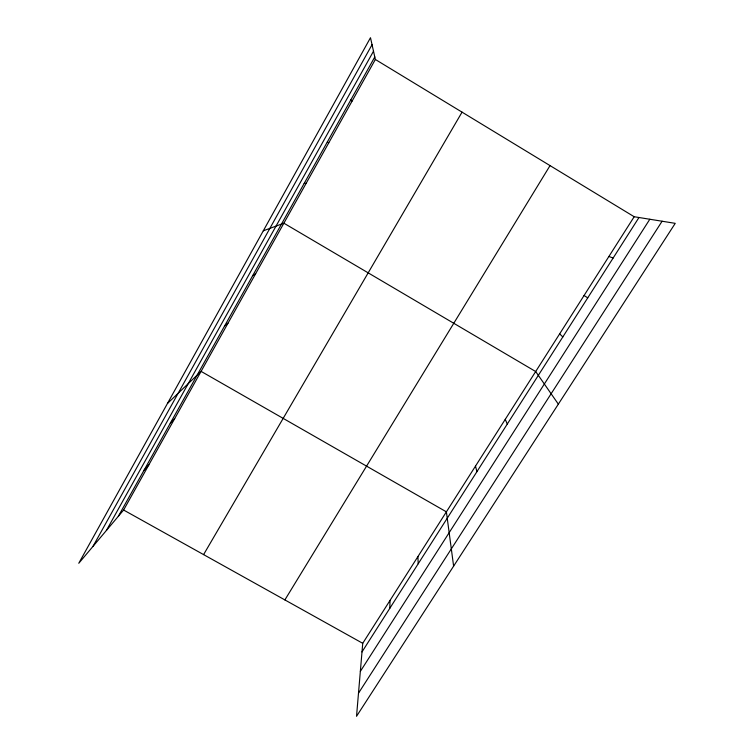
<?xml version="1.0" encoding="UTF-8"?>
<svg xmlns="http://www.w3.org/2000/svg" width="754" height="754" viewBox="0 0 754 754"><rect width="100%" height="100%" fill="white"/><g stroke="black" fill="none" stroke-linecap="round" stroke-linejoin="round"><path stroke-width="1.13" d="M389.799 608.327L390.025 600.42M634.189 216.737L362.731 643.313L356.529 716.3L675.235 223.344L634.189 216.737L375.351 59.472L370.487 37.7L78.765 563.276L123.609 510.024L375.351 59.472M92.987 546.386L372.052 44.684M106.389 530.477L373.503 51.206M118.331 516.292L374.795 56.946M203.589 554.605L462.051 112.148M284.88 599.92L550.043 165.607M361.995 651.927L638.968 217.51M360.346 671.39L649.825 219.254M358.489 693.199L662.097 221.233M144.023 470.279L148.877 464.813M170.281 423.239L174.692 418.611M167.454 403.494L201.082 371.373L446.387 511.843L453.616 566.131M224.617 325.935L228.066 323.089M252.713 275.596L255.653 273.711M263.297 230.818L283.881 223.193L535.679 371.534L558.346 404.144M304.173 183.439L306.133 183.363M608.902 256.473L613.125 258.038M327.274 142.054L328.791 142.808M123.609 510.024L362.731 643.313M584.067 295.502L587.743 297.849M559.666 333.852L562.814 336.944M350.817 99.896L351.864 101.517M505.255 419.337L507.282 424.05M475.501 466.104L476.924 471.665M417.904 556.612L418.206 563.766"/></g></svg>
